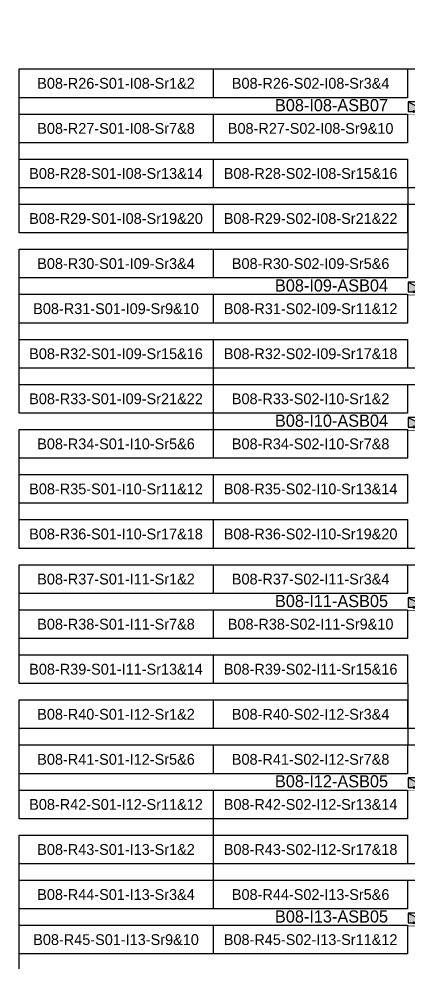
# Model space of a CAD drawing. Header units: metres. Extents: x 529746 to 530037, y 2674789 to 2675214.
# Drawn here: x 529745.9 to 529810.7, y 2674870.4 to 2675027.4 of the extents above; entities that cross this region are included whole.
import ezdxf
from ezdxf.enums import TextEntityAlignment as Align

# ---------------------------------------------------------------- set-up
doc = ezdxf.new("R2010")
doc.units = ezdxf.units.M
doc.layers.add('Boundary-12.5 MW Block', color=6, linetype='Continuous', lineweight=9)
doc.layers.add('PILE', color=1, linetype='Continuous', lineweight=15)
for name, color, linetype in [('E-Inverter Grouping', 2, 'Continuous'), ('Inverter Block-08', 7, 'Continuous'), ('Messenger Wire Block-06 (MW Path)', 191, 'Continuous'), ('MMS Table Block-08', 8, 'Continuous')]:
    doc.layers.add(name, color=color, linetype=linetype)
doc.styles.get("Standard").update_dxf_attribs({"font": 'Adani Regular.ttf'})

# ---------------------------------------------------------------- blocks, each defined once
blk = doc.blocks.new('MMS Table (32.292 x 4.788)')
at = {"color": 0}
blk.add_lwpolyline([(0, -0.002), (0, 4.786), (32.292, 4.786), (32.292, -0.002)], close=True, dxfattribs=at)
at = {"color": 7}
blk.add_attdef('ID1', text='', height=1.8, dxfattribs=at).set_placement((16.146, 2.392), align=Align.MIDDLE_CENTER)
blk = doc.blocks.new('Inverter Block')
h = blk.add_hatch(color=0)
h.dxf.hatch_style = 1
h.paths.add_polyline_path([(-1.46, 2.27), (-1.46, 0.85), (1.46, 0.85)])
at = {"color": 0}
blk.add_lwpolyline([(1.46, 2.27), (-1.46, 2.27), (-1.46, 0.85), (1.46, 0.85)], close=True, dxfattribs=at)
blk.add_lwpolyline([(-1.46, 2.27), (1.46, 0.85)], dxfattribs=at)
at = {"layer": 'PILE'}
for centre in [(-0.61, 0.85), (0.61, 0.85)]:
    blk.add_circle(centre, 0.156, dxfattribs=at)
at = {"color": 7}
blk.add_attdef('ID', (-1.46, 3.01), '', height=1.8, dxfattribs=at)

msp = doc.modelspace()

# ---------------------------------------------------------------- linework, layer by layer
at = {"layer": 'Boundary-12.5 MW Block', "const_width": 0.05}
msp.add_lwpolyline([(529745.89, 2675214.08), (530037.32, 2675214.08), (530037.32, 2674789.29), (529745.89, 2674789.29)], close=True, dxfattribs=at)
at = {"layer": 'E-Inverter Grouping'}
for points in [[(529842.97, 2674999.29), (529810.58, 2674999.29), (529810.58, 2674991.79), (529745.89, 2674991.79), (529745.89, 2675019.08), (529842.97, 2675019.08)], [(529842.97, 2674969.29), (529778.18, 2674969.29), (529778.18, 2674961.79), (529745.89, 2674961.79), (529745.89, 2674989.08), (529810.68, 2674989.08), (529810.68, 2674996.58), (529842.97, 2674996.58)], [(529842.97, 2674939.29), (529745.89, 2674939.29), (529745.89, 2674959.08), (529778.28, 2674959.08), (529778.28, 2674966.58), (529842.97, 2674966.58)]]:
    msp.add_lwpolyline(points, close=True, dxfattribs=at)
at = {"layer": 'E-Inverter Grouping', "color": 3}
for points in [[(529842.97, 2674909.29), (529810.68, 2674909.29), (529810.68, 2674916.79), (529745.89, 2674916.79), (529745.89, 2674936.57), (529842.97, 2674936.57)], [(529810.58, 2674906.57), (529842.97, 2674906.57), (529842.97, 2674886.79), (529778.28, 2674886.79), (529778.28, 2674894.29), (529745.89, 2674894.29), (529745.89, 2674914.07), (529810.58, 2674914.07)], [(529745.89, 2674891.57), (529778.18, 2674891.57), (529778.18, 2674884.07), (529842.97, 2674884.07), (529842.97, 2674864.29), (529745.89, 2674864.29)]]:
    msp.add_lwpolyline(points, close=True, dxfattribs=at)
at = {"layer": 'Messenger Wire Block-06 (MW Path)', "const_width": 0.1}
for points in [[(529810.68, 2675011.44), (529873.52, 2675011.44)], [(529810.68, 2674981.44), (529888.59, 2674981.44)], [(529810.68, 2674958.94), (529888.59, 2674958.94)], [(529810.68, 2674928.94), (529888.59, 2674928.94)], [(529810.68, 2674898.94), (529888.59, 2674898.94)], [(529810.68, 2674876.44), (529888.59, 2674876.44)]]:
    msp.add_lwpolyline(points, dxfattribs=at)

# ---------------------------------------------------------------- block references
at = {"layer": 'Inverter Block-08'}
ref = msp.add_blockref('Inverter Block', (529812.31, 2675011.03), dxfattribs=dict(at, xscale=1.124999999976148, yscale=1.124999999976148, zscale=1.124999999976148))
ref.add_attrib('ID', 'B08-I08-ASB07', (529788.49, 2675012.03), dxfattribs={"layer": '0', "color": 7, "height": 2.025})
ref = msp.add_blockref('Inverter Block', (529812.31, 2674981.03), dxfattribs=dict(at, xscale=1.124999999976148, yscale=1.124999999976148, zscale=1.124999999976148))
ref.add_attrib('ID', 'B08-I09-ASB04', (529788.49, 2674982.03), dxfattribs={"layer": '0', "color": 7, "height": 2.025})
ref = msp.add_blockref('Inverter Block', (529812.31, 2674958.53), dxfattribs=dict(at, xscale=1.124999999976148, yscale=1.124999999976148, zscale=1.124999999976148))
ref.add_attrib('ID', 'B08-I10-ASB04', (529788.49, 2674959.53), dxfattribs={"layer": '0', "color": 7, "height": 2.025})
ref = msp.add_blockref('Inverter Block', (529812.31, 2674928.53), dxfattribs=dict(at, xscale=1.124999999976148, yscale=1.124999999976148, zscale=1.124999999976148))
ref.add_attrib('ID', 'B08-I11-ASB05', (529788.49, 2674929.52), dxfattribs={"layer": '0', "color": 7, "height": 2.025})
ref = msp.add_blockref('Inverter Block', (529812.31, 2674898.53), dxfattribs=dict(at, xscale=1.124999999976148, yscale=1.124999999976148, zscale=1.124999999976148))
ref.add_attrib('ID', 'B08-I12-ASB05', (529788.49, 2674899.52), dxfattribs={"layer": '0', "color": 7, "height": 2.025})
ref = msp.add_blockref('Inverter Block', (529812.31, 2674876.03), dxfattribs=dict(at, xscale=1.124999999976148, yscale=1.124999999976148, zscale=1.124999999976148))
ref.add_attrib('ID', 'B08-I13-ASB05', (529788.49, 2674877.02), dxfattribs={"layer": '0', "color": 7, "height": 2.025})
at = {"layer": 'MMS Table Block-08'}
for p, values in [((529745.89, 2675014.29), {'ID1': 'B08-R26-S01-I08-Sr1&2'}), ((529778.28, 2675014.29), {'ID1': 'B08-R26-S02-I08-Sr3&4'}), ((529745.89, 2675006.79), {'ID1': 'B08-R27-S01-I08-Sr7&8'}), ((529778.28, 2675006.79), {'ID1': 'B08-R27-S02-I08-Sr9&10'}), ((529745.89, 2674999.29), {'ID1': 'B08-R28-S01-I08-Sr13&14'}), ((529778.28, 2674999.29), {'ID1': 'B08-R28-S02-I08-Sr15&16'}), ((529745.89, 2674991.79), {'ID1': 'B08-R29-S01-I08-Sr19&20'}), ((529778.28, 2674991.79), {'ID1': 'B08-R29-S02-I08-Sr21&22'}), ((529745.89, 2674984.29), {'ID1': 'B08-R30-S01-I09-Sr3&4'}), ((529778.28, 2674984.29), {'ID1': 'B08-R30-S02-I09-Sr5&6'}), ((529745.89, 2674976.79), {'ID1': 'B08-R31-S01-I09-Sr9&10'}), ((529778.28, 2674976.79), {'ID1': 'B08-R31-S02-I09-Sr11&12'}), ((529745.89, 2674969.29), {'ID1': 'B08-R32-S01-I09-Sr15&16'}), ((529778.28, 2674969.29), {'ID1': 'B08-R32-S02-I09-Sr17&18'}), ((529745.89, 2674961.79), {'ID1': 'B08-R33-S01-I09-Sr21&22'}), ((529778.28, 2674961.79), {'ID1': 'B08-R33-S02-I10-Sr1&2'}), ((529745.89, 2674954.29), {'ID1': 'B08-R34-S01-I10-Sr5&6'}), ((529778.28, 2674954.29), {'ID1': 'B08-R34-S02-I10-Sr7&8'}), ((529745.89, 2674946.79), {'ID1': 'B08-R35-S01-I10-Sr11&12'}), ((529778.28, 2674946.79), {'ID1': 'B08-R35-S02-I10-Sr13&14'}), ((529745.89, 2674939.29), {'ID1': 'B08-R36-S01-I10-Sr17&18'}), ((529778.28, 2674939.29), {'ID1': 'B08-R36-S02-I10-Sr19&20'}), ((529745.89, 2674931.79), {'ID1': 'B08-R37-S01-I11-Sr1&2'}), ((529778.28, 2674931.79), {'ID1': 'B08-R37-S02-I11-Sr3&4'}), ((529745.89, 2674924.29), {'ID1': 'B08-R38-S01-I11-Sr7&8'}), ((529778.28, 2674924.29), {'ID1': 'B08-R38-S02-I11-Sr9&10'}), ((529745.89, 2674916.79), {'ID1': 'B08-R39-S01-I11-Sr13&14'}), ((529778.28, 2674916.79), {'ID1': 'B08-R39-S02-I11-Sr15&16'}), ((529745.89, 2674909.29), {'ID1': 'B08-R40-S01-I12-Sr1&2'}), ((529778.28, 2674909.29), {'ID1': 'B08-R40-S02-I12-Sr3&4'}), ((529745.89, 2674901.79), {'ID1': 'B08-R41-S01-I12-Sr5&6'}), ((529778.28, 2674901.79), {'ID1': 'B08-R41-S02-I12-Sr7&8'}), ((529745.89, 2674894.29), {'ID1': 'B08-R42-S01-I12-Sr11&12'}), ((529778.28, 2674894.29), {'ID1': 'B08-R42-S02-I12-Sr13&14'}), ((529745.89, 2674886.79), {'ID1': 'B08-R43-S01-I13-Sr1&2'}), ((529778.28, 2674886.79), {'ID1': 'B08-R43-S02-I12-Sr17&18'}), ((529745.89, 2674879.29), {'ID1': 'B08-R44-S01-I13-Sr3&4'}), ((529778.28, 2674879.29), {'ID1': 'B08-R44-S02-I13-Sr5&6'}), ((529745.89, 2674871.79), {'ID1': 'B08-R45-S01-I13-Sr9&10'}), ((529778.28, 2674871.79), {'ID1': 'B08-R45-S02-I13-Sr11&12'})]:
    msp.add_blockref('MMS Table (32.292 x 4.788)', p, dxfattribs=at).add_auto_attribs(values)

doc.saveas('drawing.dxf')
